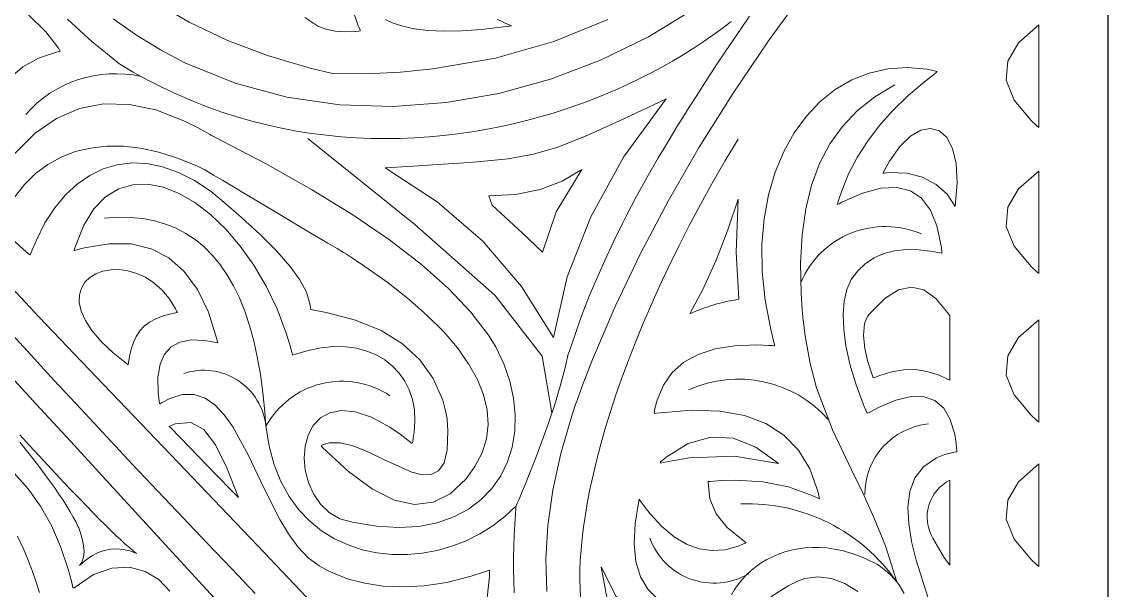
# Model space of a CAD drawing. Header units: inches. Extents: x 249 to 1192, y -18 to 440.
# Drawn here: x 634.696 to 635.355, y 187.206 to 187.551 of the extents above; entities that cross this region are included whole.
import ezdxf

# ---------------------------------------------------------------- set-up
doc = ezdxf.new("R2010")
doc.units = ezdxf.units.IN
doc.header["$MEASUREMENT"] = 0
doc.layers.add('DINDING', color=6, linetype='Continuous', lineweight=0)
doc.layers.add('KACA', color=141, linetype='Continuous', lineweight=30)

# ---------------------------------------------------------------- blocks, each defined once
blk = doc.blocks.new('GORGA')
blk.add_lwpolyline([(366.59218, 151.19092), (367.59218, 151.19092), (367.59218, 149.19092), (366.59218, 149.19092)], close=True)
blk.add_lwpolyline([(366.59218, 151.19092), (367.59218, 151.19092), (367.59218, 149.19092), (366.59218, 149.19092)], close=True)
at = {"lineweight": 9}
for points in [[(367.07915, 150.58284), (367.07115, 150.57757), (367.06624, 150.57577), (367.06074, 150.57462), (367.05468, 150.57415), (367.04807, 150.57444), (367.04634, 150.57464), (367.04546, 150.57476), (367.04558, 150.57541), (367.04695, 150.57849), (367.04906, 150.58442)], [(367.24671, 150.58461), (367.23602, 150.57415), (367.23088, 150.56769), (367.22836, 150.56416), (367.2273, 150.56241), (367.22889, 150.56201), (367.24043, 150.55812), (367.24991, 150.55302), (367.25733, 150.54671)], [(367.25479, 150.50045), (367.24254, 150.51262), (367.22949, 150.52168), (367.21565, 150.52763), (367.20102, 150.53047), (367.18561, 150.53019), (367.1694, 150.52679), (367.1524, 150.52028), (367.14361, 150.51586), (367.13914, 150.51336), (367.13688, 150.51204), (367.13569, 150.51133), (367.13367, 150.51033), (367.10288, 150.49434), (367.07496, 150.47863), (367.04991, 150.46321), (367.02774, 150.44806), (367.00844, 150.43319), (366.99201, 150.4186), (366.97846, 150.40429), (366.96779, 150.39026), (366.96341, 150.38313), (366.95844, 150.3728), (366.95482, 150.36239), (366.95252, 150.35204), (366.95154, 150.34185), (366.95184, 150.33193), (366.95342, 150.32241), (366.95626, 150.3134), (366.96034, 150.30501), (366.96565, 150.29737), (366.97217, 150.29058), (366.97987, 150.28477), (366.98876, 150.28004), (366.9988, 150.27652), (367.00998, 150.27432), (367.02229, 150.27356), (367.03571, 150.27435), (367.05022, 150.2768), (367.05778, 150.27891), (367.06426, 150.2827), (367.06962, 150.28785), (367.07384, 150.29405), (367.0769, 150.30098), (367.07878, 150.30832), (367.07946, 150.31575), (367.07891, 150.32296), (367.0771, 150.32963), (367.07402, 150.33543), (367.06965, 150.34006), (367.06396, 150.34319), (367.05692, 150.34451), (367.04852, 150.34369), (367.03873, 150.34043), (367.02753, 150.33439), (367.02139, 150.33024), (367.01489, 150.32527), (367.01405, 150.32459), (367.0139, 150.32498), (367.0137, 150.3259), (367.01334, 150.32774), (367.01278, 150.33136), (367.01232, 150.33836), (367.0127, 150.345), (367.01388, 150.35126), (367.01583, 150.35708), (367.01851, 150.36242), (367.02187, 150.36725), (367.02589, 150.37153), (367.03053, 150.37521), (367.03574, 150.37826), (367.0415, 150.38063), (367.04776, 150.38229), (367.05449, 150.38319), (367.06164, 150.3833), (367.06919, 150.38258), (367.0771, 150.38097), (367.08532, 150.37846), (367.08637, 150.37808), (367.0869, 150.37989), (367.08796, 150.38379), (367.0903, 150.39145), (367.09587, 150.40617), (367.10247, 150.41997), (367.10995, 150.43272), (367.11817, 150.44429), (367.12697, 150.45456), (367.13619, 150.46339), (367.14568, 150.47066), (367.15529, 150.47623), (367.16487, 150.47997), (367.17426, 150.48177), (367.18331, 150.48148), (367.19186, 150.47898), (367.19977, 150.47415), (367.20688, 150.46684), (367.21304, 150.45693), (367.2181, 150.4443), (367.21864, 150.44252), (367.21891, 150.44162), (367.21856, 150.44156), (367.21657, 150.44214), (367.21264, 150.44319), (367.1978, 150.44571), (367.18432, 150.44553), (367.17222, 150.44266), (367.16149, 150.43709), (367.15214, 150.42882), (367.14415, 150.41786), (367.13754, 150.4042), (367.1323, 150.38784), (367.13175, 150.38561), (367.13287, 150.38574), (367.13529, 150.38627), (367.13987, 150.38704), (367.148, 150.38736), (367.15476, 150.38608), (367.16014, 150.38318), (367.16415, 150.37868), (367.16679, 150.37257), (367.16805, 150.36485), (367.16794, 150.35553), (367.16737, 150.35026), (367.16717, 150.34888), (367.16673, 150.34866), (367.16562, 150.34936), (367.16132, 150.35171), (367.15334, 150.3543), (367.14611, 150.35434), (367.13953, 150.35211), (367.13352, 150.34791), (367.12797, 150.34203), (367.12278, 150.33477), (367.11315, 150.31725), (367.10385, 150.29771), (367.09413, 150.27848), (367.08887, 150.26971), (367.08322, 150.2619), (367.07709, 150.25534), (367.07037, 150.25032), (367.06714, 150.24861), (367.06528, 150.24762), (367.06133, 150.24573), (367.05256, 150.2424), (367.04267, 150.23981), (367.03171, 150.23814), (367.01974, 150.23757), (367.00682, 150.23826), (366.993, 150.24039), (366.97834, 150.24413), (366.9707, 150.24665), (366.96709, 150.24775), (366.96725, 150.24422), (366.96862, 150.23106)], [(366.70123, 150.23085), (366.7086, 150.25382), (366.71137, 150.26513), (366.71314, 150.27601), (366.71359, 150.28623), (366.71243, 150.29556), (366.70935, 150.30376), (366.70404, 150.31061), (366.69622, 150.31586), (366.69126, 150.31782), (366.68556, 150.3193), (366.68402, 150.31959), (366.68396, 150.32032), (366.68409, 150.32182), (366.68439, 150.32472), (366.68525, 150.3301), (366.68794, 150.33916), (366.69192, 150.34599), (366.69721, 150.35056), (366.70379, 150.35289), (366.71167, 150.35296), (366.72085, 150.3508), (366.73133, 150.34638), (366.73706, 150.34333), (366.73839, 150.34299), (366.7391, 150.34469), (366.74046, 150.34802), (366.74517, 150.36082), (366.74872, 150.37272), (366.75115, 150.38368), (366.7525, 150.3937), (366.75283, 150.40276), (366.75217, 150.41084), (366.75057, 150.41792), (366.74806, 150.42398), (366.74404, 150.42927), (366.73931, 150.43368), (366.73401, 150.43718), (366.72812, 150.43977), (366.72165, 150.44144), (366.7146, 150.44221), (366.70697, 150.44206), (366.69877, 150.441), (366.69444, 150.44013), (366.69334, 150.43987), (366.693, 150.44008), (366.69308, 150.44096), (366.69348, 150.44439), (366.69598, 150.45652), (366.69991, 150.46613), (366.70528, 150.47322), (366.71209, 150.47778), (366.72033, 150.47983), (366.73001, 150.47935), (366.74112, 150.47635), (366.75367, 150.47083), (366.75534, 150.46996), (366.75618, 150.46951), (366.75621, 150.46995), (366.75544, 150.47259), (366.75372, 150.47782), (366.74953, 150.48807), (366.74435, 150.49805), (366.73817, 150.50776), (366.731, 150.51721), (366.72283, 150.52638), (366.71367, 150.53529), (366.70352, 150.54393), (366.69807, 150.54814), (366.69585, 150.55019), (366.70203, 150.55144), (366.71414, 150.5525), (366.72584, 150.55172), (366.73704, 150.54917), (366.74766, 150.54496), (366.7576, 150.53914), (366.76678, 150.53182), (366.7751, 150.52306), (366.78248, 150.51296), (366.78882, 150.5016), (366.79404, 150.48906), (366.79804, 150.47541), (366.80075, 150.46075), (366.80206, 150.44516), (366.80189, 150.42872), (366.80014, 150.4115), (366.79674, 150.39361), (366.79439, 150.38443), (366.79444, 150.38383), (366.79492, 150.38387), (366.79588, 150.38394), (366.79778, 150.38407), (366.80513, 150.38436), (366.81861, 150.38387), (366.83048, 150.38195), (366.84074, 150.37861), (366.84938, 150.37383), (366.8564, 150.36763), (366.86181, 150.35999), (366.8656, 150.35093), (366.8669, 150.34587), (366.86739, 150.3432), (366.86722, 150.34269), (366.86595, 150.34288), (366.86344, 150.34323), (366.84445, 150.34481), (366.82748, 150.34425), (366.81254, 150.34154), (366.79963, 150.33668), (366.78874, 150.32967), (366.77987, 150.32051), (366.77303, 150.30921), (366.76821, 150.29576), (366.76732, 150.29206), (366.76712, 150.29111), (366.76733, 150.29094), (366.76818, 150.29137), (366.77161, 150.29301), (366.78601, 150.29825), (366.8015, 150.30139), (366.81808, 150.30243), (366.82679, 150.30216), (366.83124, 150.30182), (366.83349, 150.30161), (366.83455, 150.30146), (366.83458, 150.30082), (366.83357, 150.29105), (366.82975, 150.28197), (366.82313, 150.27359), (366.81372, 150.26591), (366.81235, 150.265), (366.81165, 150.26455), (366.81232, 150.26406), (366.81639, 150.26234), (366.82442, 150.26015), (366.83232, 150.25963), (366.84009, 150.26077), (366.84774, 150.26358), (366.85525, 150.26805), (366.86263, 150.2742), (366.86988, 150.282), (366.87346, 150.28653), (366.87523, 150.28896), (366.87612, 150.2902), (366.87654, 150.29074), (366.87674, 150.28982), (366.87895, 150.27599), (366.8795, 150.26371), (366.87838, 150.25297), (366.8756, 150.24378), (366.87114, 150.23615), (366.86502, 150.23006)], [(366.7967, 150.23162), (366.78613, 150.2383), (366.77984, 150.24122), (366.77599, 150.24262), (366.76813, 150.24367), (366.7599, 150.24266), (366.75173, 150.23969), (366.74404, 150.23481)], [(366.9324, 150.23478), (366.93296, 150.25436), (366.93176, 150.27492), (366.92878, 150.29635), (366.92397, 150.31854), (366.91731, 150.3414), (366.91536, 150.34721), (366.91387, 150.35134), (366.91092, 150.35937), (366.90469, 150.37542), (366.89101, 150.40756), (366.8757, 150.43972), (366.85875, 150.47192), (366.84016, 150.50414), (366.81993, 150.53639), (366.79807, 150.56867), (366.77457, 150.60097)], [(367.25695, 150.36499), (367.23941, 150.34586), (367.22096, 150.32574), (367.20174, 150.30478), (367.18191, 150.28314), (367.14095, 150.23846), (367.05787, 150.14785)], [(367.07915, 150.58284), (367.07115, 150.57757), (367.06624, 150.57577), (367.06074, 150.57462), (367.05468, 150.57415), (367.04807, 150.57444), (367.04634, 150.57464), (367.04546, 150.57476), (367.04558, 150.57541), (367.04695, 150.57849), (367.04906, 150.58442)], [(367.24671, 150.58461), (367.23602, 150.57415), (367.23088, 150.56769), (367.22836, 150.56416), (367.2273, 150.56241), (367.22889, 150.56201), (367.24043, 150.55812), (367.24991, 150.55302), (367.25733, 150.54671)], [(367.25479, 150.50045), (367.24254, 150.51262), (367.22949, 150.52168), (367.21565, 150.52763), (367.20102, 150.53047), (367.18561, 150.53019), (367.1694, 150.52679), (367.1524, 150.52028), (367.14361, 150.51586), (367.13914, 150.51336), (367.13688, 150.51204), (367.13569, 150.51133), (367.13367, 150.51033), (367.10288, 150.49434), (367.07496, 150.47863), (367.04991, 150.46321), (367.02774, 150.44806), (367.00844, 150.43319), (366.99201, 150.4186), (366.97846, 150.40429), (366.96779, 150.39026), (366.96341, 150.38313), (366.95844, 150.3728), (366.95482, 150.36239), (366.95252, 150.35204), (366.95154, 150.34185), (366.95184, 150.33193), (366.95342, 150.32241), (366.95626, 150.3134), (366.96034, 150.30501), (366.96565, 150.29737), (366.97217, 150.29058), (366.97987, 150.28477), (366.98876, 150.28004), (366.9988, 150.27652), (367.00998, 150.27432), (367.02229, 150.27356), (367.03571, 150.27435), (367.05022, 150.2768), (367.05778, 150.27891), (367.06426, 150.2827), (367.06962, 150.28785), (367.07384, 150.29405), (367.0769, 150.30098), (367.07878, 150.30832), (367.07946, 150.31575), (367.07891, 150.32296), (367.0771, 150.32963), (367.07402, 150.33543), (367.06965, 150.34006), (367.06396, 150.34319), (367.05692, 150.34451), (367.04852, 150.34369), (367.03873, 150.34043), (367.02753, 150.33439), (367.02139, 150.33024), (367.01489, 150.32527), (367.01405, 150.32459), (367.0139, 150.32498), (367.0137, 150.3259), (367.01334, 150.32774), (367.01278, 150.33136), (367.01232, 150.33836), (367.0127, 150.345), (367.01388, 150.35126), (367.01583, 150.35708), (367.01851, 150.36242), (367.02187, 150.36725), (367.02589, 150.37153), (367.03053, 150.37521), (367.03574, 150.37826), (367.0415, 150.38063), (367.04776, 150.38229), (367.05449, 150.38319), (367.06164, 150.3833), (367.06919, 150.38258), (367.0771, 150.38097), (367.08532, 150.37846), (367.08637, 150.37808), (367.0869, 150.37989), (367.08796, 150.38379), (367.0903, 150.39145), (367.09587, 150.40617), (367.10247, 150.41997), (367.10995, 150.43272), (367.11817, 150.44429), (367.12697, 150.45456), (367.13619, 150.46339), (367.14568, 150.47066), (367.15529, 150.47623), (367.16487, 150.47997), (367.17426, 150.48177), (367.18331, 150.48148), (367.19186, 150.47898), (367.19977, 150.47415), (367.20688, 150.46684), (367.21304, 150.45693), (367.2181, 150.4443), (367.21864, 150.44252), (367.21891, 150.44162), (367.21856, 150.44156), (367.21657, 150.44214), (367.21264, 150.44319), (367.1978, 150.44571), (367.18432, 150.44553), (367.17222, 150.44266), (367.16149, 150.43709), (367.15214, 150.42882), (367.14415, 150.41786), (367.13754, 150.4042), (367.1323, 150.38784), (367.13175, 150.38561), (367.13287, 150.38574), (367.13529, 150.38627), (367.13987, 150.38704), (367.148, 150.38736), (367.15476, 150.38608), (367.16014, 150.38318), (367.16415, 150.37868), (367.16679, 150.37257), (367.16805, 150.36485), (367.16794, 150.35553), (367.16737, 150.35026), (367.16717, 150.34888), (367.16673, 150.34866), (367.16562, 150.34936), (367.16132, 150.35171), (367.15334, 150.3543), (367.14611, 150.35434), (367.13953, 150.35211), (367.13352, 150.34791), (367.12797, 150.34203), (367.12278, 150.33477), (367.11315, 150.31725), (367.10385, 150.29771), (367.09413, 150.27848), (367.08887, 150.26971), (367.08322, 150.2619), (367.07709, 150.25534), (367.07037, 150.25032), (367.06714, 150.24861), (367.06528, 150.24762), (367.06133, 150.24573), (367.05256, 150.2424), (367.04267, 150.23981), (367.03171, 150.23814), (367.01974, 150.23757), (367.00682, 150.23826), (366.993, 150.24039), (366.97834, 150.24413), (366.9707, 150.24665), (366.96709, 150.24775), (366.96725, 150.24422), (366.96862, 150.23106)], [(366.70123, 150.23085), (366.7086, 150.25382), (366.71137, 150.26513), (366.71314, 150.27601), (366.71359, 150.28623), (366.71243, 150.29556), (366.70935, 150.30376), (366.70404, 150.31061), (366.69622, 150.31586), (366.69126, 150.31782), (366.68556, 150.3193), (366.68402, 150.31959), (366.68396, 150.32032), (366.68409, 150.32182), (366.68439, 150.32472), (366.68525, 150.3301), (366.68794, 150.33916), (366.69192, 150.34599), (366.69721, 150.35056), (366.70379, 150.35289), (366.71167, 150.35296), (366.72085, 150.3508), (366.73133, 150.34638), (366.73706, 150.34333), (366.73839, 150.34299), (366.7391, 150.34469), (366.74046, 150.34802), (366.74517, 150.36082), (366.74872, 150.37272), (366.75115, 150.38368), (366.7525, 150.3937), (366.75283, 150.40276), (366.75217, 150.41084), (366.75057, 150.41792), (366.74806, 150.42398), (366.74404, 150.42927), (366.73931, 150.43368), (366.73401, 150.43718), (366.72812, 150.43977), (366.72165, 150.44144), (366.7146, 150.44221), (366.70697, 150.44206), (366.69877, 150.441), (366.69444, 150.44013), (366.69334, 150.43987), (366.693, 150.44008), (366.69308, 150.44096), (366.69348, 150.44439), (366.69598, 150.45652), (366.69991, 150.46613), (366.70528, 150.47322), (366.71209, 150.47778), (366.72033, 150.47983), (366.73001, 150.47935), (366.74112, 150.47635), (366.75367, 150.47083), (366.75534, 150.46996), (366.75618, 150.46951), (366.75621, 150.46995), (366.75544, 150.47259), (366.75372, 150.47782), (366.74953, 150.48807), (366.74435, 150.49805), (366.73817, 150.50776), (366.731, 150.51721), (366.72283, 150.52638), (366.71367, 150.53529), (366.70352, 150.54393), (366.69807, 150.54814), (366.69585, 150.55019), (366.70203, 150.55144), (366.71414, 150.5525), (366.72584, 150.55172), (366.73704, 150.54917), (366.74766, 150.54496), (366.7576, 150.53914), (366.76678, 150.53182), (366.7751, 150.52306), (366.78248, 150.51296), (366.78882, 150.5016), (366.79404, 150.48906), (366.79804, 150.47541), (366.80075, 150.46075), (366.80206, 150.44516), (366.80189, 150.42872), (366.80014, 150.4115), (366.79674, 150.39361), (366.79439, 150.38443), (366.79444, 150.38383), (366.79492, 150.38387), (366.79588, 150.38394), (366.79778, 150.38407), (366.80513, 150.38436), (366.81861, 150.38387), (366.83048, 150.38195), (366.84074, 150.37861), (366.84938, 150.37383), (366.8564, 150.36763), (366.86181, 150.35999), (366.8656, 150.35093), (366.8669, 150.34587), (366.86739, 150.3432), (366.86722, 150.34269), (366.86595, 150.34288), (366.86344, 150.34323), (366.84445, 150.34481), (366.82748, 150.34425), (366.81254, 150.34154), (366.79963, 150.33668), (366.78874, 150.32967), (366.77987, 150.32051), (366.77303, 150.30921), (366.76821, 150.29576), (366.76732, 150.29206), (366.76712, 150.29111), (366.76733, 150.29094), (366.76818, 150.29137), (366.77161, 150.29301), (366.78601, 150.29825), (366.8015, 150.30139), (366.81808, 150.30243), (366.82679, 150.30216), (366.83124, 150.30182), (366.83349, 150.30161), (366.83455, 150.30146), (366.83458, 150.30082), (366.83357, 150.29105), (366.82975, 150.28197), (366.82313, 150.27359), (366.81372, 150.26591), (366.81235, 150.265), (366.81165, 150.26455), (366.81232, 150.26406), (366.81639, 150.26234), (366.82442, 150.26015), (366.83232, 150.25963), (366.84009, 150.26077), (366.84774, 150.26358), (366.85525, 150.26805), (366.86263, 150.2742), (366.86988, 150.282), (366.87346, 150.28653), (366.87523, 150.28896), (366.87612, 150.2902), (366.87654, 150.29074), (366.87674, 150.28982), (366.87895, 150.27599), (366.8795, 150.26371), (366.87838, 150.25297), (366.8756, 150.24378), (366.87114, 150.23615), (366.86502, 150.23006)], [(366.7967, 150.23162), (366.78613, 150.2383), (366.77984, 150.24122), (366.77599, 150.24262), (366.76813, 150.24367), (366.7599, 150.24266), (366.75173, 150.23969), (366.74404, 150.23481)], [(366.9324, 150.23478), (366.93296, 150.25436), (366.93176, 150.27492), (366.92878, 150.29635), (366.92397, 150.31854), (366.91731, 150.3414), (366.91536, 150.34721), (366.91387, 150.35134), (366.91092, 150.35937), (366.90469, 150.37542), (366.89101, 150.40756), (366.8757, 150.43972), (366.85875, 150.47192), (366.84016, 150.50414), (366.81993, 150.53639), (366.79807, 150.56867), (366.77457, 150.60097)], [(367.25695, 150.36499), (367.23941, 150.34586), (367.22096, 150.32574), (367.20174, 150.30478), (367.18191, 150.28314), (367.14095, 150.23846), (367.05787, 150.14785)], [(366.82072, 150.5804), (366.82615, 150.57621), (366.83179, 150.57208), (366.83762, 150.56802), (366.84364, 150.56405), (366.84984, 150.56016), (366.85623, 150.55636), (366.86278, 150.55267), (366.86951, 150.54907), (366.87639, 150.54559), (366.88343, 150.54223), (366.89062, 150.539), (366.89796, 150.53589), (366.90543, 150.53292), (366.91304, 150.5301), (366.92077, 150.52743), (366.92862, 150.52492), (366.93659, 150.52257), (366.94467, 150.52039), (366.95285, 150.51838), (366.96112, 150.51657), (366.96949, 150.51494), (366.97795, 150.5135), (366.98649, 150.51228), (366.9951, 150.51126), (367.00378, 150.51045), (367.01253, 150.50987), (367.02133, 150.50952), (367.03018, 150.5094), (367.03908, 150.50953), (367.04802, 150.50991), (367.05699, 150.51054), (367.066, 150.51143), (367.07502, 150.51259), (367.08406, 150.51402), (367.09312, 150.51574), (367.10217, 150.51774), (367.11123, 150.52004), (367.12029, 150.52264), (367.12933, 150.52554), (367.13835, 150.52876), (367.14735, 150.5323), (367.15632, 150.53617), (367.16526, 150.54037), (367.17415, 150.5449), (367.183, 150.54979), (367.1918, 150.55503), (367.19996, 150.56154), (367.20785, 150.56817), (367.21547, 150.57492), (367.22281, 150.58176)], [(366.82072, 150.5804), (366.82615, 150.57621), (366.83179, 150.57208), (366.83762, 150.56802), (366.84364, 150.56405), (366.84984, 150.56016), (366.85623, 150.55636), (366.86278, 150.55267), (366.86951, 150.54907), (366.87639, 150.54559), (366.88343, 150.54223), (366.89062, 150.539), (366.89796, 150.53589), (366.90543, 150.53292), (366.91304, 150.5301), (366.92077, 150.52743), (366.92862, 150.52492), (366.93659, 150.52257), (366.94467, 150.52039), (366.95285, 150.51838), (366.96112, 150.51657), (366.96949, 150.51494), (366.97795, 150.5135), (366.98649, 150.51228), (366.9951, 150.51126), (367.00378, 150.51045), (367.01253, 150.50987), (367.02133, 150.50952), (367.03018, 150.5094), (367.03908, 150.50953), (367.04802, 150.50991), (367.05699, 150.51054), (367.066, 150.51143), (367.07502, 150.51259), (367.08406, 150.51402), (367.09312, 150.51574), (367.10217, 150.51774), (367.11123, 150.52004), (367.12029, 150.52264), (367.12933, 150.52554), (367.13835, 150.52876), (367.14735, 150.5323), (367.15632, 150.53617), (367.16526, 150.54037), (367.17415, 150.5449), (367.183, 150.54979), (367.1918, 150.55503), (367.19996, 150.56154), (367.20785, 150.56817), (367.21547, 150.57492), (367.22281, 150.58176)], [(367.16096, 150.23512), (367.16752, 150.24212), (367.17581, 150.24706), (367.18542, 150.24951), (367.19598, 150.24902), (367.20708, 150.24517), (367.21833, 150.23751), (367.21903, 150.2369), (367.21962, 150.23734), (367.22051, 150.2411), (367.22248, 150.24841), (367.22711, 150.26219), (367.23268, 150.27488), (367.23922, 150.28649), (367.24673, 150.29707), (367.25523, 150.30663)], [(366.74644, 149.85161), (366.75696, 149.85869), (366.76715, 149.86912), (366.76964, 149.87227), (366.77089, 149.87392), (366.77151, 149.87477), (366.77185, 149.87525), (366.77325, 149.87719), (366.77605, 149.88106), (366.79921, 149.91222), (366.82359, 149.94369), (366.87546, 150.0072), (366.93053, 150.07102), (366.98767, 150.13455), (367.04575, 150.19722), (367.10365, 150.25844), (367.16023, 150.31763), (367.21438, 150.37421), (367.24018, 150.40133), (367.26495, 150.42758)], [(366.84335, 150.58782), (366.87085, 150.57119), (366.89992, 150.55702), (366.93025, 150.54551), (366.96152, 150.53685), (366.99343, 150.53123), (367.02567, 150.52884), (367.05794, 150.52988), (367.08992, 150.53453), (367.1213, 150.54299), (367.15177, 150.55544), (367.16658, 150.56323), (367.18104, 150.57209), (367.19512, 150.58204)], [(367.17037, 150.59233), (367.14912, 150.57996), (367.12624, 150.56907), (367.10179, 150.55974), (367.07582, 150.55205), (367.06229, 150.54884), (367.04152, 150.54878), (367.02119, 150.54975), (367.00142, 150.55166), (366.96362, 150.55824), (366.92826, 150.5683), (366.89546, 150.58161)], [(367.28889, 150.47829), (367.24949, 150.4422), (367.24693, 150.44002), (367.24564, 150.43894), (367.24522, 150.4394), (367.24411, 150.44231), (367.24177, 150.44792), (367.23654, 150.45826), (367.23064, 150.46738), (367.22412, 150.47526), (367.21702, 150.48185), (367.2094, 150.48712), (367.20132, 150.49104), (367.19282, 150.49356), (367.18395, 150.49464), (367.17477, 150.49426), (367.16532, 150.49237), (367.15566, 150.48894), (367.14584, 150.48392), (367.13592, 150.47729), (367.12672, 150.46976), (367.11928, 150.46324), (367.1064, 150.45143), (367.09603, 150.44108), (367.08798, 150.43193), (367.08208, 150.42375), (367.07814, 150.41627), (367.07598, 150.40926), (367.07551, 150.40585), (367.06611, 150.40408), (367.04829, 150.39944), (367.0329, 150.3931), (367.01992, 150.38507), (367.00936, 150.37534), (367.00123, 150.36392), (366.99551, 150.35081), (366.99356, 150.34362), (366.99281, 150.33959), (366.99237, 150.33234), (366.99277, 150.32082), (366.9947, 150.31286), (366.998, 150.30799), (367.00246, 150.30574), (367.0079, 150.30563), (367.01413, 150.30718), (367.02821, 150.31339), (367.0432, 150.32058), (367.05057, 150.32335), (367.0576, 150.32495), (367.06411, 150.32489), (367.06711, 150.32409), (367.06853, 150.32347), (367.06923, 150.3231), (367.06837, 150.32212), (367.05264, 150.30753), (367.03814, 150.29692), (367.02481, 150.2903), (367.01254, 150.28763), (367.00127, 150.28891), (366.99091, 150.29412), (366.98137, 150.30324), (366.97879, 150.30652), (366.97599, 150.31056), (366.97167, 150.31882), (366.969, 150.32733), (366.96798, 150.33607), (366.96857, 150.34502), (366.97075, 150.35415), (366.9745, 150.36346), (366.9798, 150.37292), (366.98662, 150.38252), (366.99493, 150.39224), (367.00471, 150.40206), (367.01594, 150.41196), (367.0286, 150.42193), (367.04265, 150.43194), (367.05019, 150.43696), (367.05382, 150.43929), (367.0539, 150.43934), (367.05569, 150.44041), (367.05951, 150.44269), (367.06503, 150.44598), (367.0719, 150.45007), (367.07978, 150.45477), (367.09719, 150.46516), (367.11453, 150.4755), (367.12231, 150.48014), (367.12905, 150.48415), (367.13439, 150.48734), (367.138, 150.48949), (367.13953, 150.4904), (367.14013, 150.4907), (367.14162, 150.49142), (367.14458, 150.49281), (367.15624, 150.49759), (367.16759, 150.50117), (367.17858, 150.50356), (367.18917, 150.50477), (367.19933, 150.50482), (367.20901, 150.50372), (367.21818, 150.5015), (367.2268, 150.49816), (367.23483, 150.49372), (367.24223, 150.4882), (367.24896, 150.4816), (367.25498, 150.47396)], [(367.16096, 150.23512), (367.16752, 150.24212), (367.17581, 150.24706), (367.18542, 150.24951), (367.19598, 150.24902), (367.20708, 150.24517), (367.21833, 150.23751), (367.21903, 150.2369), (367.21962, 150.23734), (367.22051, 150.2411), (367.22248, 150.24841), (367.22711, 150.26219), (367.23268, 150.27488), (367.23922, 150.28649), (367.24673, 150.29707), (367.25523, 150.30663)], [(366.74644, 149.85161), (366.75696, 149.85869), (366.76715, 149.86912), (366.76964, 149.87227), (366.77089, 149.87392), (366.77151, 149.87477), (366.77185, 149.87525), (366.77325, 149.87719), (366.77605, 149.88106), (366.79921, 149.91222), (366.82359, 149.94369), (366.87546, 150.0072), (366.93053, 150.07102), (366.98767, 150.13455), (367.04575, 150.19722), (367.10365, 150.25844), (367.16023, 150.31763), (367.21438, 150.37421), (367.24018, 150.40133), (367.26495, 150.42758)], [(366.84335, 150.58782), (366.87085, 150.57119), (366.89992, 150.55702), (366.93025, 150.54551), (366.96152, 150.53685), (366.99343, 150.53123), (367.02567, 150.52884), (367.05794, 150.52988), (367.08992, 150.53453), (367.1213, 150.54299), (367.15177, 150.55544), (367.16658, 150.56323), (367.18104, 150.57209), (367.19512, 150.58204)], [(367.17037, 150.59233), (367.14912, 150.57996), (367.12624, 150.56907), (367.10179, 150.55974), (367.07582, 150.55205), (367.06229, 150.54884), (367.04152, 150.54878), (367.02119, 150.54975), (367.00142, 150.55166), (366.96362, 150.55824), (366.92826, 150.5683), (366.89546, 150.58161)], [(367.28889, 150.47829), (367.24949, 150.4422), (367.24693, 150.44002), (367.24564, 150.43894), (367.24522, 150.4394), (367.24411, 150.44231), (367.24177, 150.44792), (367.23654, 150.45826), (367.23064, 150.46738), (367.22412, 150.47526), (367.21702, 150.48185), (367.2094, 150.48712), (367.20132, 150.49104), (367.19282, 150.49356), (367.18395, 150.49464), (367.17477, 150.49426), (367.16532, 150.49237), (367.15566, 150.48894), (367.14584, 150.48392), (367.13592, 150.47729), (367.12672, 150.46976), (367.11928, 150.46324), (367.1064, 150.45143), (367.09603, 150.44108), (367.08798, 150.43193), (367.08208, 150.42375), (367.07814, 150.41627), (367.07598, 150.40926), (367.07551, 150.40585), (367.06611, 150.40408), (367.04829, 150.39944), (367.0329, 150.3931), (367.01992, 150.38507), (367.00936, 150.37534), (367.00123, 150.36392), (366.99551, 150.35081), (366.99356, 150.34362), (366.99281, 150.33959), (366.99237, 150.33234), (366.99277, 150.32082), (366.9947, 150.31286), (366.998, 150.30799), (367.00246, 150.30574), (367.0079, 150.30563), (367.01413, 150.30718), (367.02821, 150.31339), (367.0432, 150.32058), (367.05057, 150.32335), (367.0576, 150.32495), (367.06411, 150.32489), (367.06711, 150.32409), (367.06853, 150.32347), (367.06923, 150.3231), (367.06837, 150.32212), (367.05264, 150.30753), (367.03814, 150.29692), (367.02481, 150.2903), (367.01254, 150.28763), (367.00127, 150.28891), (366.99091, 150.29412), (366.98137, 150.30324), (366.97879, 150.30652), (366.97599, 150.31056), (366.97167, 150.31882), (366.969, 150.32733), (366.96798, 150.33607), (366.96857, 150.34502), (366.97075, 150.35415), (366.9745, 150.36346), (366.9798, 150.37292), (366.98662, 150.38252), (366.99493, 150.39224), (367.00471, 150.40206), (367.01594, 150.41196), (367.0286, 150.42193), (367.04265, 150.43194), (367.05019, 150.43696), (367.05382, 150.43929), (367.0539, 150.43934), (367.05569, 150.44041), (367.05951, 150.44269), (367.06503, 150.44598), (367.0719, 150.45007), (367.07978, 150.45477), (367.09719, 150.46516), (367.11453, 150.4755), (367.12231, 150.48014), (367.12905, 150.48415), (367.13439, 150.48734), (367.138, 150.48949), (367.13953, 150.4904), (367.14013, 150.4907), (367.14162, 150.49142), (367.14458, 150.49281), (367.15624, 150.49759), (367.16759, 150.50117), (367.17858, 150.50356), (367.18917, 150.50477), (367.19933, 150.50482), (367.20901, 150.50372), (367.21818, 150.5015), (367.2268, 150.49816), (367.23483, 150.49372), (367.24223, 150.4882), (367.24896, 150.4816), (367.25498, 150.47396)], [(367.25313, 150.26835), (367.24969, 150.26111), (367.2466, 150.25352), (367.24588, 150.25157), (367.24574, 150.25121), (367.24567, 150.25103), (367.24553, 150.25068), (367.24498, 150.24926), (367.24389, 150.24638), (367.24184, 150.24045), (367.23994, 150.2343)], [(367.10924, 150.23366), (367.12359, 150.24872), (367.13818, 150.26406), (367.15302, 150.2797), (367.16809, 150.29564), (367.18342, 150.31192), (367.19899, 150.32853), (367.21481, 150.34549), (367.23088, 150.36281), (367.24722, 150.38051), (367.2638, 150.3986)], [(367.25313, 150.26835), (367.24969, 150.26111), (367.2466, 150.25352), (367.24588, 150.25157), (367.24574, 150.25121), (367.24567, 150.25103), (367.24553, 150.25068), (367.24498, 150.24926), (367.24389, 150.24638), (367.24184, 150.24045), (367.23994, 150.2343)], [(367.10924, 150.23366), (367.12359, 150.24872), (367.13818, 150.26406), (367.15302, 150.2797), (367.16809, 150.29564), (367.18342, 150.31192), (367.19899, 150.32853), (367.21481, 150.34549), (367.23088, 150.36281), (367.24722, 150.38051), (367.2638, 150.3986)], [(367.03016, 150.5816), (367.02557, 150.57939), (367.01976, 150.57751), (367.01272, 150.57604), (367.00444, 150.57504), (366.9949, 150.57458), (366.98408, 150.57472), (366.97198, 150.57554), (366.95858, 150.5771), (366.95502, 150.57761), (366.95412, 150.57775), (366.95388, 150.57782), (366.95407, 150.57789), (366.95481, 150.57818), (366.95762, 150.57937), (366.96257, 150.58187)], [(367.03016, 150.5816), (367.02557, 150.57939), (367.01976, 150.57751), (367.01272, 150.57604), (367.00444, 150.57504), (366.9949, 150.57458), (366.98408, 150.57472), (366.97198, 150.57554), (366.95858, 150.5771), (366.95502, 150.57761), (366.95412, 150.57775), (366.95388, 150.57782), (366.95407, 150.57789), (366.95481, 150.57818), (366.95762, 150.57937), (366.96257, 150.58187)], [(366.80964, 150.58359), (366.81466, 150.57625), (366.81955, 150.56905), (366.8243, 150.56199), (366.82891, 150.55506), (366.8334, 150.54825), (366.83775, 150.54157), (366.84199, 150.535), (366.84609, 150.52855), (366.85008, 150.52219), (366.85395, 150.51594), (366.85771, 150.50977), (366.86135, 150.5037), (366.86489, 150.4977), (366.86832, 150.49179), (366.87164, 150.48594), (366.87486, 150.48016), (366.87799, 150.47443), (366.88102, 150.46876), (366.88396, 150.46314), (366.8868, 150.45756), (366.89224, 150.44651), (366.89734, 150.43557), (366.90214, 150.42468), (366.90666, 150.4138), (366.91091, 150.4029), (366.91492, 150.39192), (366.91872, 150.38082), (366.91963, 150.37802), (366.91975, 150.37767), (366.91979, 150.3775), (366.91984, 150.37722), (366.91995, 150.37666), (366.92043, 150.37437), (366.92154, 150.36958), (366.92284, 150.36452), (366.92431, 150.35926), (366.92592, 150.35383), (366.92766, 150.34827), (366.93142, 150.33698), (366.93542, 150.32574), (366.93746, 150.32024), (366.93949, 150.3149), (366.94149, 150.30974), (366.94344, 150.30482), (366.94532, 150.30018), (366.9471, 150.29587), (366.94796, 150.29385), (366.94878, 150.29192), (366.94956, 150.2901), (366.95031, 150.28839), (366.95102, 150.28679), (366.95113, 150.28641), (366.95117, 150.28601), (366.95123, 150.28521), (366.95148, 150.28201), (366.9519, 150.27551), (366.95222, 150.26889), (366.95244, 150.26215), (366.95255, 150.2553), (366.95256, 150.24832), (366.95247, 150.24123), (366.95228, 150.23402)], [(366.71578, 150.23361), (366.71722, 150.23609), (366.71877, 150.23844), (366.72041, 150.24066), (366.72216, 150.24276), (366.72399, 150.24472), (366.7259, 150.24654), (366.7279, 150.24822), (366.72998, 150.24976), (366.73212, 150.25115), (366.73433, 150.25238), (366.73663, 150.25348), (366.73908, 150.25463), (366.74395, 150.25664), (366.74877, 150.25829), (366.75352, 150.2596), (366.75819, 150.26057), (366.76279, 150.26121), (366.76729, 150.26155), (366.7717, 150.26157), (366.776, 150.26131), (366.78019, 150.26076), (366.78425, 150.25994), (366.78819, 150.25886), (366.79199, 150.25753), (366.79564, 150.25595), (366.79913, 150.25415), (366.80247, 150.25214), (366.80563, 150.24991), (366.80861, 150.24749), (366.81141, 150.24488), (366.81401, 150.2421), (366.81641, 150.23915), (366.8186, 150.23605), (366.82057, 150.2328)], [(366.80964, 150.58359), (366.81466, 150.57625), (366.81955, 150.56905), (366.8243, 150.56199), (366.82891, 150.55506), (366.8334, 150.54825), (366.83775, 150.54157), (366.84199, 150.535), (366.84609, 150.52855), (366.85008, 150.52219), (366.85395, 150.51594), (366.85771, 150.50977), (366.86135, 150.5037), (366.86489, 150.4977), (366.86832, 150.49179), (366.87164, 150.48594), (366.87486, 150.48016), (366.87799, 150.47443), (366.88102, 150.46876), (366.88396, 150.46314), (366.8868, 150.45756), (366.89224, 150.44651), (366.89734, 150.43557), (366.90214, 150.42468), (366.90666, 150.4138), (366.91091, 150.4029), (366.91492, 150.39192), (366.91872, 150.38082), (366.91963, 150.37802), (366.91975, 150.37767), (366.91979, 150.3775), (366.91984, 150.37722), (366.91995, 150.37666), (366.92043, 150.37437), (366.92154, 150.36958), (366.92284, 150.36452), (366.92431, 150.35926), (366.92592, 150.35383), (366.92766, 150.34827), (366.93142, 150.33698), (366.93542, 150.32574), (366.93746, 150.32024), (366.93949, 150.3149), (366.94149, 150.30974), (366.94344, 150.30482), (366.94532, 150.30018), (366.9471, 150.29587), (366.94796, 150.29385), (366.94878, 150.29192), (366.94956, 150.2901), (366.95031, 150.28839), (366.95102, 150.28679), (366.95113, 150.28641), (366.95117, 150.28601), (366.95123, 150.28521), (366.95148, 150.28201), (366.9519, 150.27551), (366.95222, 150.26889), (366.95244, 150.26215), (366.95255, 150.2553), (366.95256, 150.24832), (366.95247, 150.24123), (366.95228, 150.23402)], [(366.71578, 150.23361), (366.71722, 150.23609), (366.71877, 150.23844), (366.72041, 150.24066), (366.72216, 150.24276), (366.72399, 150.24472), (366.7259, 150.24654), (366.7279, 150.24822), (366.72998, 150.24976), (366.73212, 150.25115), (366.73433, 150.25238), (366.73663, 150.25348), (366.73908, 150.25463), (366.74395, 150.25664), (366.74877, 150.25829), (366.75352, 150.2596), (366.75819, 150.26057), (366.76279, 150.26121), (366.76729, 150.26155), (366.7717, 150.26157), (366.776, 150.26131), (366.78019, 150.26076), (366.78425, 150.25994), (366.78819, 150.25886), (366.79199, 150.25753), (366.79564, 150.25595), (366.79913, 150.25415), (366.80247, 150.25214), (366.80563, 150.24991), (366.80861, 150.24749), (366.81141, 150.24488), (366.81401, 150.2421), (366.81641, 150.23915), (366.8186, 150.23605), (366.82057, 150.2328)], [(366.72041, 150.24066), (366.72722, 150.26243), (366.7342, 150.2797), (366.74098, 150.29475), (366.74749, 150.3082), (366.75934, 150.33277), (366.76905, 150.35834), (366.77288, 150.37305), (366.77593, 150.38985), (366.77712, 150.39924), (366.77754, 150.40337), (366.77775, 150.40587), (366.77838, 150.41564), (366.77871, 150.4341), (366.77777, 150.45116), (366.77554, 150.46686), (366.77199, 150.48123), (366.7671, 150.49433), (366.76084, 150.50619), (366.75319, 150.51685), (366.74411, 150.52637), (366.73358, 150.53477), (366.72157, 150.54211)], [(366.72041, 150.24066), (366.72722, 150.26243), (366.7342, 150.2797), (366.74098, 150.29475), (366.74749, 150.3082), (366.75934, 150.33277), (366.76905, 150.35834), (366.77288, 150.37305), (366.77593, 150.38985), (366.77712, 150.39924), (366.77754, 150.40337), (366.77775, 150.40587), (366.77838, 150.41564), (366.77871, 150.4341), (366.77777, 150.45116), (366.77554, 150.46686), (366.77199, 150.48123), (366.7671, 150.49433), (366.76084, 150.50619), (366.75319, 150.51685), (366.74411, 150.52637), (366.73358, 150.53477), (366.72157, 150.54211)], [(367.25175, 150.32979), (367.24593, 150.32344), (367.24034, 150.31736), (367.23498, 150.31156), (367.22983, 150.30604), (367.2249, 150.3008), (367.2202, 150.29583), (367.21572, 150.29114), (367.21146, 150.28673), (367.20743, 150.28259), (367.20361, 150.27874), (367.20002, 150.27516), (367.19665, 150.27186), (367.19351, 150.26883), (367.19058, 150.26608), (367.18788, 150.26361), (367.1854, 150.26142), (367.18314, 150.25951), (367.1811, 150.25787), (367.1811, 150.25787), (367.18515, 150.25941), (367.18913, 150.26037), (367.19304, 150.26076), (367.19689, 150.26056), (367.20068, 150.25979), (367.2044, 150.25845), (367.20806, 150.25652), (367.21165, 150.25402), (367.21517, 150.25095), (367.21561, 150.25052), (367.21544, 150.25071), (367.21494, 150.25131), (367.21412, 150.25264), (367.21313, 150.25568), (367.21285, 150.25904), (367.21311, 150.26253), (367.21374, 150.26592), (367.21456, 150.26901), (367.21541, 150.27157), (367.2161, 150.2734), (367.21634, 150.27397), (367.21647, 150.27428), (367.21649, 150.27433), (367.21649, 150.27433), (367.21664, 150.27464), (367.21699, 150.27535), (367.21772, 150.27681), (367.21936, 150.27987), (367.22122, 150.28311), (367.2233, 150.28653), (367.2256, 150.29013), (367.22811, 150.29391), (367.23084, 150.29787), (367.23379, 150.30201), (367.23695, 150.30633), (367.24032, 150.31082), (367.24391, 150.31549), (367.2477, 150.32034), (367.25171, 150.32536)], [(367.25175, 150.32979), (367.24593, 150.32344), (367.24034, 150.31736), (367.23498, 150.31156), (367.22983, 150.30604), (367.2249, 150.3008), (367.2202, 150.29583), (367.21572, 150.29114), (367.21146, 150.28673), (367.20743, 150.28259), (367.20361, 150.27874), (367.20002, 150.27516), (367.19665, 150.27186), (367.19351, 150.26883), (367.19058, 150.26608), (367.18788, 150.26361), (367.1854, 150.26142), (367.18314, 150.25951), (367.1811, 150.25787), (367.1811, 150.25787), (367.18515, 150.25941), (367.18913, 150.26037), (367.19304, 150.26076), (367.19689, 150.26056), (367.20068, 150.25979), (367.2044, 150.25845), (367.20806, 150.25652), (367.21165, 150.25402), (367.21517, 150.25095), (367.21561, 150.25052), (367.21544, 150.25071), (367.21494, 150.25131), (367.21412, 150.25264), (367.21313, 150.25568), (367.21285, 150.25904), (367.21311, 150.26253), (367.21374, 150.26592), (367.21456, 150.26901), (367.21541, 150.27157), (367.2161, 150.2734), (367.21634, 150.27397), (367.21647, 150.27428), (367.21649, 150.27433), (367.21649, 150.27433), (367.21664, 150.27464), (367.21699, 150.27535), (367.21772, 150.27681), (367.21936, 150.27987), (367.22122, 150.28311), (367.2233, 150.28653), (367.2256, 150.29013), (367.22811, 150.29391), (367.23084, 150.29787), (367.23379, 150.30201), (367.23695, 150.30633), (367.24032, 150.31082), (367.24391, 150.31549), (367.2477, 150.32034), (367.25171, 150.32536)], [(366.81653, 150.5091), (366.82454, 150.49565), (366.83213, 150.48242), (366.83932, 150.46942), (366.84611, 150.45666), (366.85251, 150.44414), (366.85853, 150.43187), (366.86417, 150.41986), (366.86945, 150.4081), (366.87438, 150.39661), (366.87896, 150.38539), (366.8832, 150.37444), (366.88712, 150.36378), (366.89071, 150.35341), (366.894, 150.34334), (366.89698, 150.33356), (366.89967, 150.3241), (366.90207, 150.31494), (366.9042, 150.30611), (366.90606, 150.2976), (366.90767, 150.28942), (366.90902, 150.28158), (366.91014, 150.27408), (366.91102, 150.26693), (366.91168, 150.26013), (366.91213, 150.25369), (366.91237, 150.24762), (366.91241, 150.24192), (366.91227, 150.2366), (366.91195, 150.23166)], [(366.81653, 150.5091), (366.82454, 150.49565), (366.83213, 150.48242), (366.83932, 150.46942), (366.84611, 150.45666), (366.85251, 150.44414), (366.85853, 150.43187), (366.86417, 150.41986), (366.86945, 150.4081), (366.87438, 150.39661), (366.87896, 150.38539), (366.8832, 150.37444), (366.88712, 150.36378), (366.89071, 150.35341), (366.894, 150.34334), (366.89698, 150.33356), (366.89967, 150.3241), (366.90207, 150.31494), (366.9042, 150.30611), (366.90606, 150.2976), (366.90767, 150.28942), (366.90902, 150.28158), (366.91014, 150.27408), (366.91102, 150.26693), (366.91168, 150.26013), (366.91213, 150.25369), (366.91237, 150.24762), (366.91241, 150.24192), (366.91227, 150.2366), (366.91195, 150.23166)], [(366.92935, 150.3431), (366.93517, 150.37743), (366.96402, 150.41446), (367.01248, 150.45738), (367.07716, 150.50942)], [(366.92935, 150.3431), (366.93517, 150.37743), (366.96402, 150.41446), (367.01248, 150.45738), (367.07716, 150.50942)], [(366.95112, 150.28658), (366.9578, 150.28022), (366.96512, 150.27459), (366.97298, 150.2697), (366.98128, 150.26558), (366.98994, 150.26225), (366.99886, 150.25973), (367.00796, 150.25805), (367.01714, 150.25723), (367.02632, 150.2573), (367.03539, 150.25827), (367.04428, 150.26017), (367.05288, 150.26303), (367.06111, 150.26686), (367.06888, 150.27168), (367.0761, 150.27753), (367.08267, 150.28443), (367.08851, 150.29239), (367.09351, 150.30144), (367.09761, 150.3116), (367.10069, 150.3229), (367.10267, 150.33536), (367.10298, 150.33866), (367.10309, 150.34003), (367.10314, 150.34079), (367.10338, 150.34381), (367.10453, 150.35549), (367.10603, 150.36657), (367.10787, 150.37704), (367.11007, 150.38689), (367.11261, 150.39614), (367.1155, 150.40478), (367.11874, 150.41281), (367.12232, 150.42023), (367.12625, 150.42704), (367.13053, 150.43324), (367.13516, 150.43883), (367.14013, 150.44381), (367.14546, 150.44818), (367.15113, 150.45194), (367.15714, 150.4551), (367.16351, 150.45764), (367.17022, 150.45958), (367.17728, 150.4609), (367.18468, 150.46162), (367.19244, 150.46173), (367.20054, 150.46122)], [(366.95112, 150.28658), (366.9578, 150.28022), (366.96512, 150.27459), (366.97298, 150.2697), (366.98128, 150.26558), (366.98994, 150.26225), (366.99886, 150.25973), (367.00796, 150.25805), (367.01714, 150.25723), (367.02632, 150.2573), (367.03539, 150.25827), (367.04428, 150.26017), (367.05288, 150.26303), (367.06111, 150.26686), (367.06888, 150.27168), (367.0761, 150.27753), (367.08267, 150.28443), (367.08851, 150.29239), (367.09351, 150.30144), (367.09761, 150.3116), (367.10069, 150.3229), (367.10267, 150.33536), (367.10298, 150.33866), (367.10309, 150.34003), (367.10314, 150.34079), (367.10338, 150.34381), (367.10453, 150.35549), (367.10603, 150.36657), (367.10787, 150.37704), (367.11007, 150.38689), (367.11261, 150.39614), (367.1155, 150.40478), (367.11874, 150.41281), (367.12232, 150.42023), (367.12625, 150.42704), (367.13053, 150.43324), (367.13516, 150.43883), (367.14013, 150.44381), (367.14546, 150.44818), (367.15113, 150.45194), (367.15714, 150.4551), (367.16351, 150.45764), (367.17022, 150.45958), (367.17728, 150.4609), (367.18468, 150.46162), (367.19244, 150.46173), (367.20054, 150.46122)]]:
    blk.add_lwpolyline(points, dxfattribs=at)
for points in [[(366.63427, 150.57832), (366.64649, 150.56756), (366.65306, 150.55639), (366.654, 150.54481), (366.6493, 150.53282), (366.63897, 150.52042), (366.6355, 150.51726), (366.63427, 150.51624), (366.63427, 150.5169), (366.63427, 150.52591), (366.63427, 150.55867), (366.63427, 150.57259), (366.63427, 150.57832)], [(366.63427, 150.57832), (366.64649, 150.56756), (366.65306, 150.55639), (366.654, 150.54481), (366.6493, 150.53282), (366.63897, 150.52042), (366.6355, 150.51726), (366.63427, 150.51624), (366.63427, 150.5169), (366.63427, 150.52591), (366.63427, 150.55867), (366.63427, 150.57259), (366.63427, 150.57832)], [(366.86007, 150.53363), (366.88586, 150.49807), (366.90584, 150.46207), (366.92002, 150.42563), (366.92839, 150.38875), (366.94775, 150.41973), (366.97121, 150.44721), (366.99878, 150.47118), (367.03046, 150.49165), (367.01329, 150.4928), (366.99844, 150.49375), (366.98558, 150.49458), (366.97441, 150.49537), (366.95591, 150.49721), (366.94048, 150.49994), (366.92565, 150.50426), (366.90894, 150.51086), (366.88791, 150.52042), (366.87499, 150.52652), (366.86007, 150.53363)], [(366.86007, 150.53363), (366.88586, 150.49807), (366.90584, 150.46207), (366.92002, 150.42563), (366.92839, 150.38875), (366.94775, 150.41973), (366.97121, 150.44721), (366.99878, 150.47118), (367.03046, 150.49165), (367.01329, 150.4928), (366.99844, 150.49375), (366.98558, 150.49458), (366.97441, 150.49537), (366.95591, 150.49721), (366.94048, 150.49994), (366.92565, 150.50426), (366.90894, 150.51086), (366.88791, 150.52042), (366.87499, 150.52652), (366.86007, 150.53363)], [(366.68493, 150.46834), (366.68376, 150.48259), (366.68438, 150.49431), (366.68655, 150.50347), (366.69002, 150.51007), (366.69455, 150.51411), (366.6999, 150.51559), (366.70584, 150.51449), (366.71213, 150.51081), (366.71852, 150.50455), (366.72478, 150.4957), (366.72778, 150.4903), (366.72851, 150.48885), (366.72851, 150.48839), (366.72779, 150.48849), (366.72494, 150.4888), (366.71422, 150.48853), (366.7047, 150.48605), (366.69655, 150.48166), (366.6899, 150.47566), (366.68493, 150.46834)], [(366.68493, 150.46834), (366.68376, 150.48259), (366.68438, 150.49431), (366.68655, 150.50347), (366.69002, 150.51007), (366.69455, 150.51411), (366.6999, 150.51559), (366.70584, 150.51449), (366.71213, 150.51081), (366.71852, 150.50455), (366.72478, 150.4957), (366.72778, 150.4903), (366.72851, 150.48885), (366.72851, 150.48839), (366.72779, 150.48849), (366.72494, 150.4888), (366.71422, 150.48853), (366.7047, 150.48605), (366.69655, 150.48166), (366.6899, 150.47566), (366.68493, 150.46834)], [(366.63427, 150.48971), (366.64649, 150.47895), (366.65306, 150.46778), (366.654, 150.4562), (366.6493, 150.44421), (366.63897, 150.43181), (366.6355, 150.42865), (366.63427, 150.42763), (366.63427, 150.42829), (366.63427, 150.4373), (366.63427, 150.47006), (366.63427, 150.48398), (366.63427, 150.48971)], [(366.63427, 150.48971), (366.64649, 150.47895), (366.65306, 150.46778), (366.654, 150.4562), (366.6493, 150.44421), (366.63897, 150.43181), (366.6355, 150.42865), (366.63427, 150.42763), (366.63427, 150.42829), (366.63427, 150.4373), (366.63427, 150.47006), (366.63427, 150.48398), (366.63427, 150.48971)], [(366.9112, 150.4906), (366.92667, 150.46497), (366.93495, 150.44054), (366.94721, 150.45208), (366.96561, 150.46911), (366.96756, 150.47467), (366.95131, 150.47561), (366.9365, 150.47858), (366.92313, 150.48358)], [(366.9112, 150.4906), (366.92667, 150.46497), (366.93495, 150.44054), (366.94721, 150.45208), (366.96561, 150.46911), (366.96756, 150.47467), (366.95131, 150.47561), (366.9365, 150.47858), (366.92313, 150.48358)], [(367.18604, 150.37231), (367.19521, 150.37956), (367.20252, 150.38647), (367.2081, 150.393), (367.21208, 150.39912), (367.21458, 150.4048), (367.21574, 150.40999), (367.21567, 150.41467), (367.2145, 150.41879), (367.21237, 150.42233), (367.20939, 150.42525), (367.2057, 150.42751), (367.20142, 150.42908), (367.19668, 150.42992), (367.19161, 150.43), (367.18633, 150.42928), (367.18097, 150.42773), (367.17566, 150.42531), (367.17052, 150.42199), (367.16568, 150.41774), (367.16127, 150.4125), (367.15741, 150.40627), (367.15655, 150.40454), (367.15633, 150.40395), (367.15651, 150.40392), (367.15723, 150.4038), (367.15999, 150.40326), (367.16501, 150.40192), (367.16937, 150.40021), (367.17314, 150.39812), (367.17634, 150.39565), (367.17901, 150.39279), (367.18121, 150.38952), (367.18297, 150.38585), (367.18434, 150.38176), (367.18534, 150.37725), (367.18604, 150.37231)], [(367.18604, 150.37231), (367.19521, 150.37956), (367.20252, 150.38647), (367.2081, 150.393), (367.21208, 150.39912), (367.21458, 150.4048), (367.21574, 150.40999), (367.21567, 150.41467), (367.2145, 150.41879), (367.21237, 150.42233), (367.20939, 150.42525), (367.2057, 150.42751), (367.20142, 150.42908), (367.19668, 150.42992), (367.19161, 150.43), (367.18633, 150.42928), (367.18097, 150.42773), (367.17566, 150.42531), (367.17052, 150.42199), (367.16568, 150.41774), (367.16127, 150.4125), (367.15741, 150.40627), (367.15655, 150.40454), (367.15633, 150.40395), (367.15651, 150.40392), (367.15723, 150.4038), (367.15999, 150.40326), (367.16501, 150.40192), (367.16937, 150.40021), (367.17314, 150.39812), (367.17634, 150.39565), (367.17901, 150.39279), (367.18121, 150.38952), (367.18297, 150.38585), (367.18434, 150.38176), (367.18534, 150.37725), (367.18604, 150.37231)], [(366.6882, 150.36297), (366.69524, 150.36612), (366.70214, 150.36826), (366.70905, 150.36934), (366.71611, 150.36931), (366.72346, 150.36809), (366.73126, 150.36563), (366.73329, 150.36481), (366.73454, 150.3643), (366.7348, 150.36496), (366.73614, 150.36869), (366.738, 150.37479), (366.7397, 150.38226), (366.74055, 150.3901), (366.73985, 150.39731), (366.7387, 150.40037), (366.7379, 150.4017), (366.73599, 150.40406), (366.72755, 150.41255), (366.71939, 150.41765), (366.71151, 150.41935), (366.70391, 150.41765), (366.6966, 150.41255), (366.68957, 150.40406), (366.6882, 150.40195), (366.6882, 150.40189), (366.6882, 150.40151), (366.6882, 150.39986), (366.6882, 150.39717), (366.6882, 150.38962), (366.6882, 150.37201), (366.6882, 150.36553), (366.6882, 150.36365), (366.6882, 150.36297)], [(366.6882, 150.36297), (366.69524, 150.36612), (366.70214, 150.36826), (366.70905, 150.36934), (366.71611, 150.36931), (366.72346, 150.36809), (366.73126, 150.36563), (366.73329, 150.36481), (366.73454, 150.3643), (366.7348, 150.36496), (366.73614, 150.36869), (366.738, 150.37479), (366.7397, 150.38226), (366.74055, 150.3901), (366.73985, 150.39731), (366.7387, 150.40037), (366.7379, 150.4017), (366.73599, 150.40406), (366.72755, 150.41255), (366.71939, 150.41765), (366.71151, 150.41935), (366.70391, 150.41765), (366.6966, 150.41255), (366.68957, 150.40406), (366.6882, 150.40195), (366.6882, 150.40189), (366.6882, 150.40151), (366.6882, 150.39986), (366.6882, 150.39717), (366.6882, 150.38962), (366.6882, 150.37201), (366.6882, 150.36553), (366.6882, 150.36365), (366.6882, 150.36297)], [(366.63427, 150.39957), (366.64649, 150.38881), (366.65306, 150.37764), (366.654, 150.36606), (366.6493, 150.35407), (366.63897, 150.34167), (366.6355, 150.33851), (366.63427, 150.3375), (366.63427, 150.33815), (366.63427, 150.34716), (366.63427, 150.37992), (366.63427, 150.39384), (366.63427, 150.39957)], [(366.63427, 150.39957), (366.64649, 150.38881), (366.65306, 150.37764), (366.654, 150.36606), (366.6493, 150.35407), (366.63897, 150.34167), (366.6355, 150.33851), (366.63427, 150.3375), (366.63427, 150.33815), (366.63427, 150.34716), (366.63427, 150.37992), (366.63427, 150.39384), (366.63427, 150.39957)], [(367.11922, 150.29176), (367.12637, 150.30989), (367.13316, 150.32374), (367.14022, 150.33299), (367.14817, 150.33732), (367.15763, 150.33641), (367.16119, 150.33485), (367.16075, 150.3344), (367.15466, 150.32815), (367.13251, 150.30541), (367.1231, 150.29574), (367.11922, 150.29176)], [(367.11922, 150.29176), (367.12637, 150.30989), (367.13316, 150.32374), (367.14022, 150.33299), (367.14817, 150.33732), (367.15763, 150.33641), (367.16119, 150.33485), (367.16075, 150.3344), (367.15466, 150.32815), (367.13251, 150.30541), (367.1231, 150.29574), (367.11922, 150.29176)], [(366.79198, 150.3124), (366.80575, 150.32235), (366.81946, 150.32771), (366.8331, 150.32847), (366.84668, 150.32465), (366.86019, 150.31623), (366.86355, 150.31341), (366.8635, 150.31269), (366.85998, 150.31351), (366.84602, 150.31596), (366.81864, 150.31685), (366.79198, 150.3124)], [(366.79198, 150.3124), (366.80575, 150.32235), (366.81946, 150.32771), (366.8331, 150.32847), (366.84668, 150.32465), (366.86019, 150.31623), (366.86355, 150.31341), (366.8635, 150.31269), (366.85998, 150.31351), (366.84602, 150.31596), (366.81864, 150.31685), (366.79198, 150.3124)], [(366.63427, 150.31215), (366.64649, 150.30138), (366.65306, 150.29021), (366.654, 150.27863), (366.6493, 150.26664), (366.63897, 150.25425), (366.6355, 150.25108), (366.63427, 150.25007), (366.63427, 150.25072), (366.63427, 150.25973), (366.63427, 150.29249), (366.63427, 150.30641), (366.63427, 150.31215)], [(366.63427, 150.31215), (366.64649, 150.30138), (366.65306, 150.29021), (366.654, 150.27863), (366.6493, 150.26664), (366.63897, 150.25425), (366.6355, 150.25108), (366.63427, 150.25007), (366.63427, 150.25072), (366.63427, 150.25973), (366.63427, 150.29249), (366.63427, 150.30641), (366.63427, 150.31215)], [(366.89945, 150.2497), (366.89623, 150.23223), (366.89161, 150.2164), (366.8856, 150.20221), (366.8782, 150.18967), (366.8694, 150.17877), (366.85921, 150.16952), (366.84762, 150.1619), (366.83465, 150.15594), (366.84573, 150.16646), (366.85408, 150.17945), (366.85969, 150.1949), (366.86257, 150.21282), (366.87189, 150.21344), (366.88114, 150.2198), (366.89033, 150.23189), (366.89945, 150.2497)], [(366.89945, 150.2497), (366.89623, 150.23223), (366.89161, 150.2164), (366.8856, 150.20221), (366.8782, 150.18967), (366.8694, 150.17877), (366.85921, 150.16952), (366.84762, 150.1619), (366.83465, 150.15594), (366.84573, 150.16646), (366.85408, 150.17945), (366.85969, 150.1949), (366.86257, 150.21282), (366.87189, 150.21344), (366.88114, 150.2198), (366.89033, 150.23189), (366.89945, 150.2497)]]:
    blk.add_lwpolyline(points, close=True, dxfattribs=at)
for points in [[(367.24814, 150.52412, 0.273825), (367.17822, 150.5471)], [(367.24814, 150.52412, 0.273825), (367.17822, 150.5471)], [(366.70546, 150.45163, -0.415251), (366.7785, 150.42223)], [(366.70546, 150.45163, -0.415251), (366.7785, 150.42223)], [(366.84647, 150.35701, 0.332052), (366.76172, 150.3389)], [(366.84647, 150.35701, 0.332052), (366.76172, 150.3389)], [(367.15246, 150.36699, 0.479365), (367.10261, 150.335)], [(367.15246, 150.36699, 0.479365), (367.10261, 150.335)], [(367.02748, 150.35355, -0.439854), (367.10261, 150.335)], [(367.02748, 150.35355, -0.439854), (367.10261, 150.335)], [(366.70116, 150.33639, -0.387485), (366.73967, 150.29358)], [(366.70116, 150.33639, -0.387485), (366.73967, 150.29358)], [(366.81476, 150.28801, 0.255173), (366.72041, 150.24066)], [(366.81476, 150.28801, 0.255173), (366.72041, 150.24066)], [(366.86995, 150.26724, -0.468955), (366.8101, 150.24556)], [(366.86995, 150.26724, -0.468955), (366.8101, 150.24556)]]:
    blk.add_lwpolyline(points, format="xyb", dxfattribs=at)
for points in [[(366.81655, 150.47275), (366.81776, 150.44047), (366.81604, 150.41201, -0.06848), (366.84571, 150.40324), (366.83765, 150.4184), (366.82982, 150.43573), (366.82265, 150.45419)], [(366.81655, 150.47275), (366.81776, 150.44047), (366.81604, 150.41201, -0.06848), (366.84571, 150.40324), (366.83765, 150.4184), (366.82982, 150.43573), (366.82265, 150.45419)], [(366.6882, 150.30239, -0.431109), (366.69846, 150.26723), (366.6914, 150.2551), (366.6882, 150.2508), (366.6882, 150.25134), (366.6882, 150.25883), (366.6882, 150.28605), (366.6882, 150.29762), (366.6882, 150.30239)], [(366.6882, 150.30239, -0.431109), (366.69846, 150.26723), (366.6914, 150.2551), (366.6882, 150.2508), (366.6882, 150.25134), (366.6882, 150.25883), (366.6882, 150.28605), (366.6882, 150.29762), (366.6882, 150.30239)]]:
    blk.add_lwpolyline(points, format="xyb", close=True, dxfattribs=at)
blk = doc.blocks.new('ampak samping')
at = {"layer": 'KACA', "xscale": -1}
blk.add_blockref('GORGA', (1001.94697, 36.97082), dxfattribs=at)

msp = doc.modelspace()

# ---------------------------------------------------------------- block references
at = {"layer": 'DINDING'}
msp.add_blockref('ampak samping', (0, 0), dxfattribs=at)

doc.saveas('drawing.dxf')
